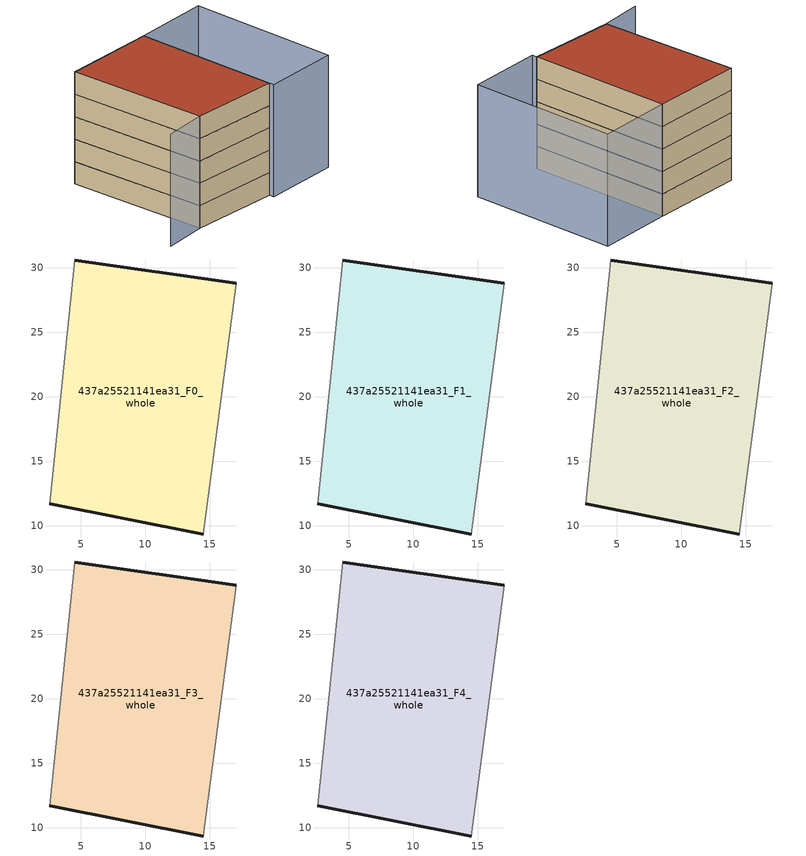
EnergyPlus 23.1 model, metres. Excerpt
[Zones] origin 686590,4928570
437a25521141ea31_F0_whole
 floor ground (EU_floor_Construction): 14.47,9.36 17.04,28.8 4.51,30.62 2.58,11.72 z0
 wall outside (EU_wall_Construction): 4.51,30.62 17.04,28.8 / 14.47,9.36 2.58,11.72 z0:3
 wall adiabatic (EU_wall_Construction): 17.04,28.8 14.47,9.36 / 2.58,11.72 4.51,30.62 z0:3
437a25521141ea31_F1_whole
 floor to 437a25521141ea31_F0_whole (EU_floor_Construction): 14.47,9.36 17.04,28.8 4.51,30.62 2.58,11.72 z3
 wall outside (EU_wall_Construction): 4.51,30.62 17.04,28.8 / 14.47,9.36 2.58,11.72 z3:6
 wall adiabatic (EU_wall_Construction): 17.04,28.8 14.47,9.36 / 2.58,11.72 4.51,30.62 z3:6
437a25521141ea31_F2_whole
 floor to 437a25521141ea31_F1_whole (EU_floor_Construction): 14.47,9.36 17.04,28.8 4.51,30.62 2.58,11.72 z6
 wall outside (EU_wall_Construction): 4.51,30.62 17.04,28.8 / 14.47,9.36 2.58,11.72 z6:9
 wall adiabatic (EU_wall_Construction): 17.04,28.8 14.47,9.36 / 2.58,11.72 4.51,30.62 z6:9
437a25521141ea31_F3_whole
 floor to 437a25521141ea31_F2_whole (EU_floor_Construction): 14.47,9.36 17.04,28.8 4.51,30.62 2.58,11.72 z9
 wall outside (EU_wall_Construction): 4.51,30.62 17.04,28.8 / 14.47,9.36 2.58,11.72 z9:12
 wall adiabatic (EU_wall_Construction): 17.04,28.8 14.47,9.36 / 2.58,11.72 4.51,30.62 z9:12
437a25521141ea31_F4_whole
 floor to 437a25521141ea31_F3_whole (EU_floor_Construction): 14.47,9.36 17.04,28.8 4.51,30.62 2.58,11.72 z12
 wall outside (EU_wall_Construction): 4.51,30.62 17.04,28.8 / 14.47,9.36 2.58,11.72 z12:15
 wall adiabatic (EU_wall_Construction): 17.04,28.8 14.47,9.36 / 2.58,11.72 4.51,30.62 z12:15
 roof outside (EU_roof_Construction): 17.04,28.8 14.47,9.36 2.58,11.72 4.51,30.62 z15
shading: 3.13,11.68 -3.23,12.14 / 14.38,8.7 17.04,28.8 / 17.04,28.8 27.16,27.46 / 27.16,27.46 24.5,7.37 / 24.5,7.37 14.38,8.7 z0:15
[Building]
EU S2 Campaign: North Axis=0; Terrain=City; Solar Distribution=FullExterior
[Site:Location]
Bologna: Latitude=44.5; Longitude=11.25; Time Zone=1; Elevation=37
[SizingPeriod:WeatherFileDays]
AnnualSizingPeriod: Begin Month=1; Begin Day of Month=1; End Month=12; End Day of Month=31; Day of Week for Start Day=Monday; Use Weather File Daylight Saving Period=No; Use Weather File Rain and Snow Indicators=No
[MATERIAL]
EU_InternalMass_Material: Roughness=MediumRough; Thickness=0.1; Conductivity=1; Density=1800; Specific Heat=900; Thermal Absorptance=0.9; Solar Absorptance=0.7; Visible Absorptance=0.7
[MATERIAL:NOMASS] Roughness=MediumRough; Thermal Absorptance=0.9; Solar Absorptance=0.7; Visible Absorptance=0.7
Name | Thermal Resistance
EU_wall_NoMass | 0.905828
EU_roof_NoMass | 0.37593
EU_floor_NoMass | 0.67114
[CONSTRUCTION]
EU_wall_Construction: EU_wall_NoMass
EU_roof_Construction: EU_roof_NoMass
EU_floor_Construction: EU_floor_NoMass
EU_InternalMass_Construction: EU_InternalMass_Material
[ZONE] Type=1; Multiplier=1; Ceiling Height=autocalculate; Floor Area=autocalculate; Part of Total Floor Area=Yes
Name | Volume
437a25521141ea31_F0_whole | 716.305
437a25521141ea31_F1_whole; 437a25521141ea31_F2_whole; 437a25521141ea31_F3_whole; 437a25521141ea31_F4_whole | 716.304
[INTERNALMASS] Construction=EU_InternalMass_Construction; Surface Area=217.509
Name | Zone or ZoneList
437a25521141ea31_F0_whole_EU_InternalMass | 437a25521141ea31_F0_whole
437a25521141ea31_F1_whole_EU_InternalMass | 437a25521141ea31_F1_whole
437a25521141ea31_F2_whole_EU_InternalMass | 437a25521141ea31_F2_whole
437a25521141ea31_F3_whole_EU_InternalMass | 437a25521141ea31_F3_whole
437a25521141ea31_F4_whole_EU_InternalMass | 437a25521141ea31_F4_whole
[OTHEREQUIPMENT] Fuel Type=Electricity; Design Level Calculation Method=Watts/Area; Power per Zone Floor Area=1; Fraction Latent=0; Fraction Radiant=0; Fraction Lost=0; Carbon Dioxide Generation Rate=0; EndUse Subcategory=EU_Step8_InternalGains
Name | Zone or ZoneList or Space or SpaceList | Schedule
EU_Step8_InternalGain_437a25521141ea31_F0_whole_f000 | 437a25521141ea31_F0_whole | EU_Step8_GainSchedule_437a25521141ea31_F0_whole_f000
EU_Step8_InternalGain_437a25521141ea31_F1_whole_f000 | 437a25521141ea31_F1_whole | EU_Step8_GainSchedule_437a25521141ea31_F1_whole_f000
EU_Step8_InternalGain_437a25521141ea31_F2_whole_f000 | 437a25521141ea31_F2_whole | EU_Step8_GainSchedule_437a25521141ea31_F2_whole_f000
EU_Step8_InternalGain_437a25521141ea31_F3_whole_f000 | 437a25521141ea31_F3_whole | EU_Step8_GainSchedule_437a25521141ea31_F3_whole_f000
EU_Step8_InternalGain_437a25521141ea31_F4_whole_f000 | 437a25521141ea31_F4_whole | EU_Step8_GainSchedule_437a25521141ea31_F4_whole_f000
[ZONEVENTILATION:DESIGNFLOWRATE] Schedule=EU_AlwaysOn; Design Flow Rate Calculation Method=AirChanges/Hour; Air Changes per Hour=0.73129; Ventilation Type=Natural; Fan Pressure Rise=0; Fan Total Efficiency=1; Constant Term Coefficient=1; Temperature Term Coefficient=0; Velocity Term Coefficient=0; Velocity Squared Term Coefficient=0; Minimum Indoor Temperature=-100; Maximum Indoor Temperature=100; Delta Temperature=-100; Minimum Outdoor Temperature=-100; Maximum Outdoor Temperature=100; Maximum Wind Speed=40
Name | Zone or ZoneList or Space or SpaceList
EU_ConstantAir_437a25521141ea31_F0_whole | 437a25521141ea31_F0_whole
EU_ConstantAir_437a25521141ea31_F1_whole | 437a25521141ea31_F1_whole
EU_ConstantAir_437a25521141ea31_F2_whole | 437a25521141ea31_F2_whole
EU_ConstantAir_437a25521141ea31_F3_whole | 437a25521141ea31_F3_whole
EU_ConstantAir_437a25521141ea31_F4_whole | 437a25521141ea31_F4_whole
[HVACTEMPLATE:THERMOSTAT] Constant Heating Setpoint=20; Constant Cooling Setpoint=50
EU_HeatOnly_437a25521141ea31_F0_whole; EU_HeatOnly_437a25521141ea31_F1_whole; EU_HeatOnly_437a25521141ea31_F2_whole; EU_HeatOnly_437a25521141ea31_F3_whole; EU_HeatOnly_437a25521141ea31_F4_whole
[HVACTEMPLATE:ZONE:IDEALLOADSAIRSYSTEM] System Availability Schedule=EU_AlwaysOn; Maximum Heating Supply Air Temperature=50; Minimum Cooling Supply Air Temperature=13; Maximum Heating Supply Air Humidity Ratio=0.0156; Minimum Cooling Supply Air Humidity Ratio=0.0077; Heating Limit=NoLimit; Cooling Limit=NoLimit; Heating Availability Schedule=EU_AlwaysOn; Cooling Availability Schedule=EU_CoolingOff; Dehumidification Control Type=ConstantSensibleHeatRatio; Cooling Sensible Heat Ratio=0.7; Dehumidification Setpoint=60; Humidification Control Type=None; Humidification Setpoint=30; Outdoor Air Method=None; Outdoor Air Flow Rate per Person=0.00944; Outdoor Air Flow Rate per Zone Floor Area=0; Outdoor Air Flow Rate per Zone=0; Demand Controlled Ventilation Type=None; Outdoor Air Economizer Type=NoEconomizer; Heat Recovery Type=None; Sensible Heat Recovery Effectiveness=0.7; Latent Heat Recovery Effectiveness=0.65
Name | Template Thermostat
437a25521141ea31_F0_whole | EU_HeatOnly_437a25521141ea31_F0_whole
437a25521141ea31_F1_whole | EU_HeatOnly_437a25521141ea31_F1_whole
437a25521141ea31_F2_whole | EU_HeatOnly_437a25521141ea31_F2_whole
437a25521141ea31_F3_whole | EU_HeatOnly_437a25521141ea31_F3_whole
437a25521141ea31_F4_whole | EU_HeatOnly_437a25521141ea31_F4_whole
[SIZING:ZONE] Zone Cooling Design Supply Air Temperature Input Method=SupplyAirTemperature; Zone Cooling Design Supply Air Temperature=13; Zone Heating Design Supply Air Temperature Input Method=SupplyAirTemperature; Zone Heating Design Supply Air Temperature=50; Zone Cooling Design Supply Air Humidity Ratio=0.008; Zone Heating Design Supply Air Humidity Ratio=0.008; Cooling Design Air Flow Method=DesignDay; Cooling Design Air Flow Rate=0; Cooling Minimum Air Flow per Zone Floor Area=0.000762; Cooling Minimum Air Flow=0; Cooling Minimum Air Flow Fraction=0.2; Heating Design Air Flow Method=DesignDay; Heating Design Air Flow Rate=0; Heating Maximum Air Flow per Zone Floor Area=0.002032; Heating Maximum Air Flow=0.141576; Heating Maximum Air Flow Fraction=0.3; Account for Dedicated Outdoor Air System=No; Dedicated Outdoor Air System Control Strategy=NeutralSupplyAir; Dedicated Outdoor Air Low Setpoint Temperature for Design=autosize; Dedicated Outdoor Air High Setpoint Temperature for Design=autosize; Zone Load Sizing Method=Sensible Load Only No Latent Load; Zone Latent Cooling Design Supply Air Humidity Ratio Input Method=HumidityRatioDifference; Zone Cooling Design Supply Air Humidity Ratio Difference=0.005; Zone Latent Heating Design Supply Air Humidity Ratio Input Method=HumidityRatioDifference; Zone Humidification Design Supply Air Humidity Ratio Difference=0.005
437a25521141ea31_F0_whole; 437a25521141ea31_F1_whole; 437a25521141ea31_F2_whole; 437a25521141ea31_F3_whole; 437a25521141ea31_F4_whole
[SCHEDULE:CONSTANT]
Name | Hourly Value
EU_AlwaysOn | 1
EU_CoolingOff | 0
[SCHEDULE:FILE] Column Number=1; Rows to Skip at Top=0; Number of Hours of Data=8760; Column Separator=Comma; Interpolate to Timestep=No; Minutes per Item=60; Adjust Schedule for Daylight Savings=Yes
Name | File
EU_Step8_GainSchedule_437a25521141ea31_F0_whole_f000 | ../../schedules/437a25521141ea31/437a25521141ea31_F0_whole_f000_gain.csv
EU_Step8_GainSchedule_437a25521141ea31_F1_whole_f000 | ../../schedules/437a25521141ea31/437a25521141ea31_F1_whole_f000_gain.csv
EU_Step8_GainSchedule_437a25521141ea31_F2_whole_f000 | ../../schedules/437a25521141ea31/437a25521141ea31_F2_whole_f000_gain.csv
EU_Step8_GainSchedule_437a25521141ea31_F3_whole_f000 | ../../schedules/437a25521141ea31/437a25521141ea31_F3_whole_f000_gain.csv
EU_Step8_GainSchedule_437a25521141ea31_F4_whole_f000 | ../../schedules/437a25521141ea31/437a25521141ea31_F4_whole_f000_gain.csv
